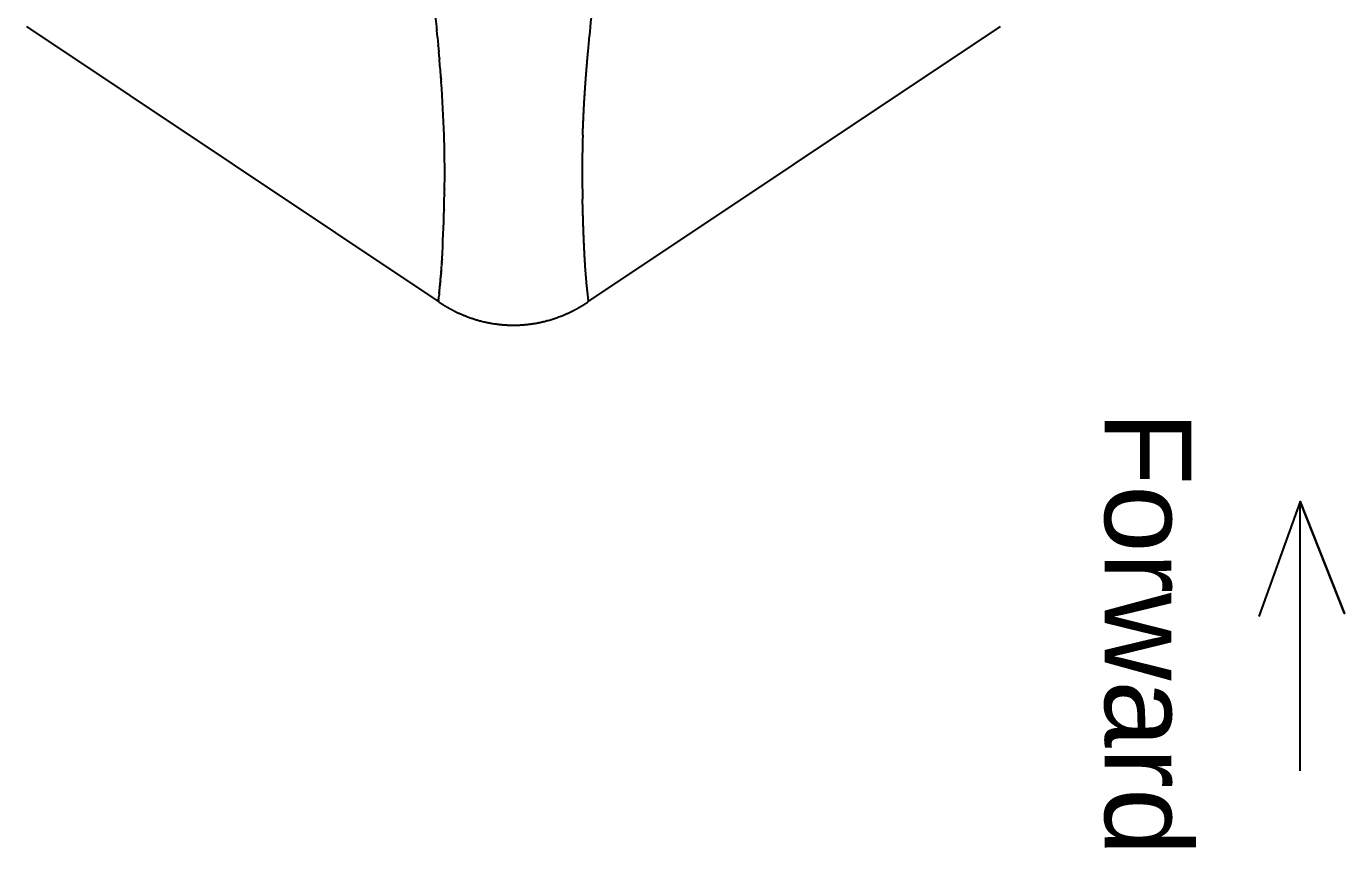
# Model space of a CAD drawing. Header units: millimetres. Extents: x 6152 to 28526, y 1087 to 12861.
# Drawn here: x 7673 to 8129.2, y 10444.5 to 10728.6 of the extents above; entities that cross this region are included whole.
import ezdxf

# ---------------------------------------------------------------- set-up
doc = ezdxf.new("R2010")
doc.units = ezdxf.units.MM
doc.header["$LTSCALE"] = 0.05
doc.layers.add('Text', color=8, linetype='Continuous')
doc.styles.get("Standard").update_dxf_attribs({"font": 'arial.ttf'})

msp = doc.modelspace()

# ---------------------------------------------------------------- linework, layer by layer
for p, q in [((7673.02, 10728.59), (7673.02, 10728.59)), ((7673.02, 10728.59), (7815.77, 10633.27)), ((7815.08, 10727.51), (7815.09, 10727.34)), ((7815.31, 10724.84), (7815.09, 10727.34)), ((7867.36, 10633.27), (8010.11, 10728.59)), ((8010.11, 10728.59), (8010.11, 10728.59)), ((7815.31, 10724.84), (7815.54, 10722.1)), ((7815.56, 10721.91), (7815.54, 10722.1)), ((7815.56, 10721.91), (7815.74, 10719.75)), ((7815.93, 10717.58), (7815.74, 10719.75)), ((7815.93, 10717.58), (7815.95, 10717.36)), ((7816.45, 10711.22), (7816.47, 10711.03)), ((7816.51, 10710.45), (7816.47, 10711.03)), ((7816.51, 10710.45), (7816.53, 10710.24)), ((7816.57, 10709.69), (7816.53, 10710.24)), ((7816.57, 10709.69), (7816.59, 10709.45)), ((7817.72, 10672.35), (7817.77, 10677.03)), ((7817.68, 10670.27), (7817.68, 10670.06)), ((7817.72, 10672.35), (7817.72, 10672.11)), ((7817.65, 10668.89), (7817.68, 10670.06)), ((7817.56, 10665.42), (7817.55, 10665.21)), ((7816.84, 10647.6), (7816.82, 10647.35)), ((7816.84, 10647.6), (7816.86, 10647.85)), ((7816.87, 10648.11), (7816.86, 10647.85)), ((7816.5, 10642.64), (7816.53, 10643.02)), ((7816.54, 10643.19), (7816.53, 10643.02)), ((7816.54, 10643.19), (7816.57, 10643.53)), ((7816.58, 10643.74), (7816.57, 10643.53)), ((7816.58, 10643.74), (7816.6, 10644.04)), ((7816.62, 10644.29), (7816.6, 10644.04)), ((7816.74, 10645.94), (7816.73, 10645.82)), ((7816.74, 10645.94), (7816.76, 10646.33)), ((7816.77, 10646.49), (7816.76, 10646.33)), ((7816.77, 10646.49), (7816.79, 10646.84)), ((7816.81, 10647.04), (7816.79, 10646.84)), ((7816.81, 10647.04), (7816.82, 10647.35)), ((7816.09, 10638.32), (7816.08, 10638.21)), ((7816.09, 10638.32), (7816.14, 10638.71)), ((7816.15, 10638.8), (7816.14, 10638.71)), ((7816.15, 10638.8), (7816.19, 10639.22)), ((7816.2, 10639.35), (7816.19, 10639.22)), ((7816.2, 10639.35), (7816.24, 10639.73)), ((7816.26, 10639.9), (7816.24, 10639.73)), ((7816.26, 10639.9), (7816.29, 10640.23)), ((7816.31, 10640.45), (7816.29, 10640.23)), ((7816.45, 10642.09), (7816.44, 10642.01)), ((7816.45, 10642.09), (7816.49, 10642.51)), ((7816.5, 10642.64), (7816.49, 10642.51)), ((7815.63, 10634.04), (7815.62, 10633.85)), ((7815.63, 10634.04), (7815.64, 10634.11)), ((7815.64, 10634.17), (7815.66, 10634.3)), ((7815.64, 10634.17), (7815.64, 10634.11)), ((7815.69, 10634.69), (7815.72, 10634.93)), ((7815.69, 10634.69), (7815.69, 10634.68)), ((7815.72, 10634.96), (7815.75, 10635.18)), ((7815.72, 10634.96), (7815.72, 10634.93)), ((7815.83, 10635.92), (7815.75, 10635.18)), ((7815.87, 10636.32), (7815.83, 10635.94)), ((7815.87, 10636.32), (7815.92, 10636.69)), ((7815.94, 10636.88), (7815.92, 10636.69)), ((7815.94, 10636.88), (7816.03, 10637.7)), ((7816.04, 10637.84), (7816.03, 10637.7)), ((7816.04, 10637.84), (7816.08, 10638.21)), ((7867.3, 10635.94), (7867.27, 10636.19)), ((7867.46, 10634.43), (7867.3, 10635.92)), ((7867.46, 10634.42), (7867.46, 10634.43)), ((7867.51, 10633.85), (7867.5, 10633.92)), ((7815.8, 10633.25), (7815.81, 10633.25)), ((7867.32, 10633.25), (7867.33, 10633.25))]:
    msp.add_line(p, q)
for centre, radius, start, end in [((6973.49, 10656.05), 844.62, 4.85381, 5.35704), ((8810.74, 10646.8), 946.15, 174.44084, 175.26074), ((4967.97, 10970.24), 2910.22, 355.05967, 355.16532), ((7002.6, 10647.18), 816.37, 4.49905, 4.93149), ((7376.64, 10676.85), 441.16, 1.8381, 4.2377), ((7395.25, 10677.49), 422.53, 1.8309, 1.8327), ((7430.64, 10678.42), 387.14, 359.7948, 1.8599), ((8252.49, 10678.42), 387.14, 178.1401, 180.2052), ((8287.87, 10677.49), 422.53, 178.1673, 178.1691), ((7461.51, 10678.5), 356.26, 359.7642, 359.7652), ((8221.62, 10678.5), 356.26, 180.2348, 180.2358), ((8282.18, 10679.12), 416.83, 180.2871, 181.4064), ((7342.27, 10680.36), 475.52, 358.7847, 359.0061), ((7052.37, 10687.13), 765.5, 358.37486, 358.63103), ((7210.61, 10683.24), 607.21, 358.64203, 358.64599), ((8472.52, 10683.24), 607.21, 181.35401, 181.35797), ((7237.42, 10679.83), 580.32, 356.86676, 358.55675), ((7578.21, 10661.53), 239.04, 355.864, 356.2321), ((7644.07, 10656.46), 172.97, 354.6895, 355.2082), ((7817.86, 10633.69), 2.25, 175.9338, 180.8388), ((7840.14, 10632.1), 24.58, 173.9742, 174.8474), ((7834.19, 10632.64), 18.61, 174.8853, 174.9056), ((8688, 10538.36), 877.61, 173.61644, 173.61758), ((6995.13, 10538.36), 877.61, 6.38242, 6.38356), ((7849.01, 10632.65), 18.53, 4.6887, 5.4754), ((7850.69, 10632.79), 16.86, 3.8265, 4.6927), ((7865.26, 10633.69), 2.25, 359.1612, 4.0662), ((7816.27, 10633.64), 0.652, 178.4401, 200.6741), ((7815.95, 10633.53), 0.311, 201.4736, 239.2728), ((7815.99, 10633.56), 0.36, 209.0101, 235.1907), ((7867.18, 10633.53), 0.311, 301.9259, 338.4973), ((7867.14, 10633.56), 0.36, 304.8093, 330.9899), ((7866.86, 10633.64), 0.652, 339.3259, 1.5599)]:
    msp.add_arc(centre, radius, start, end)
for points, weights, knots in [([(7865.56, 10691), (7865.61, 10692.48), (7865.66, 10693.96), (7865.73, 10695.44), (7865.92, 10700.12), (7866.19, 10704.78), (7866.54, 10709.45), (7866.79, 10712.84), (7867.08, 10716.23), (7867.37, 10719.62)], [1, 0.999991292256, 0.999991292256, 1, 0.999915430019, 0.999915430019, 1, 1, 1, 1], [0, 0, 0, 0, 4.445059, 4.445059, 4.445059, 18.475863, 18.475863, 18.475863, 28.696634, 28.696634, 28.696634, 28.696634]), ([(7867.27, 10636.19), (7867.17, 10637.06), (7867.07, 10637.93), (7866.98, 10638.8), (7866.68, 10641.73), (7866.47, 10644.64), (7866.29, 10647.6), (7865.96, 10653.05), (7865.77, 10658.57), (7865.61, 10664.04), (7865.56, 10665.64), (7865.52, 10667.24), (7865.48, 10668.85)], [1, 0.99999426365, 0.99999426365, 1, 1, 1, 1, 1, 1, 1, 0.999997362485, 0.999997362485, 1], [0, 0, 0, 0, 2.623973, 2.623973, 2.623973, 11.492064, 11.492064, 11.492064, 27.984889, 27.984889, 27.984889, 32.793304, 32.793304, 32.793304, 32.793304]), ([(7815.79, 10633.26), (7816.83, 10632.57), (7817.89, 10631.91), (7818.98, 10631.3), (7819.86, 10630.8), (7821.68, 10629.84), (7825.4, 10628.18), (7830.18, 10626.58), (7835.92, 10625.48), (7839.73, 10625.24), (7841.56, 10625.24), (7842.49, 10625.24), (7844.33, 10625.3), (7848.12, 10625.65), (7852.95, 10626.58), (7858.69, 10628.5), (7862.36, 10630.29), (7864.15, 10631.3), (7865.24, 10631.91), (7866.3, 10632.57), (7867.35, 10633.26)], [1, 0.999540564097, 0.999540564097, 1, 1, 1, 1, 1, 1, 1, 1, 1, 1, 1, 1, 1, 1, 1, 0.999539063871, 0.999539063871, 1], [0, 0, 0, 0, 3.748006, 3.748006, 3.748006, 6.787945, 9.902322, 15.962047, 21.88584, 27.392597, 27.392597, 27.392597, 30.17642, 32.899355, 38.823147, 44.882872, 51.037188, 51.037188, 51.037188, 54.791425, 54.791425, 54.791425, 54.791425])]:
    msp.add_rational_spline(points, weights, degree=3, knots=knots)
at = {"layer": 'Text'}
msp.add_lwpolyline([(8113.82, 10471.04), (8113.82, 10564.27), (8129.2, 10525.51), (8113.82, 10564.27), (8099.49, 10524.46)], dxfattribs=at)

# ---------------------------------------------------------------- texts
msp.add_text('Forward', height=30, rotation=270, dxfattribs=at).set_placement((8046.19, 10595.49))

doc.saveas('drawing.dxf')
